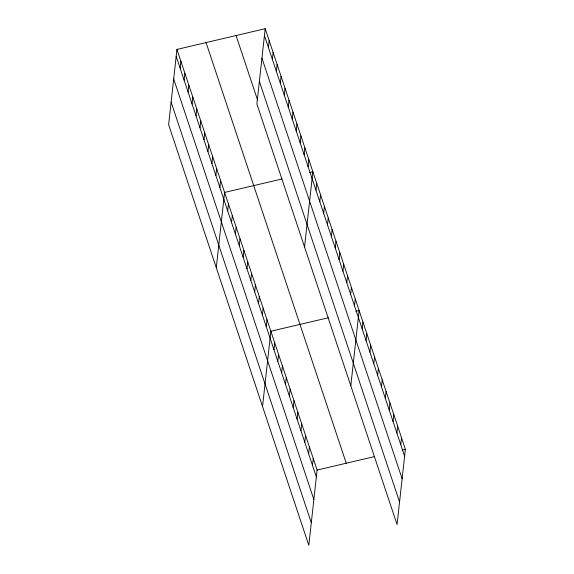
<?xml version="1.0" encoding="UTF-8"?>
<svg xmlns="http://www.w3.org/2000/svg" width="574" height="574" viewBox="0 0 574 574"><rect width="100%" height="100%" fill="white"/><g stroke="black" fill="none" stroke-linecap="round" stroke-linejoin="round"><path stroke-width="0.86" d="M176.935 49.421L168.627 124.666L308.812 545.3L317.113 470.056L176.935 49.421L265.188 28.7L405.373 449.334L397.065 524.579L256.887 103.944L265.188 28.7M180.143 68.234L180.903 61.339M184.118 80.152L184.878 73.257M188.085 92.07L188.846 85.174M192.06 103.987L192.821 97.092M196.028 115.905L196.789 109.01M200.003 127.823L200.764 120.935M203.978 139.74L204.739 132.852M207.946 151.658L208.706 144.77M211.921 163.576L212.681 156.688M215.889 175.493L216.649 168.605M219.864 187.411L220.624 180.523M216.29 267.678L224.592 192.441L282.064 178.945M227.691 210.895L228.452 204.007M231.544 222.468L232.305 215.573M235.397 234.034L236.158 227.139M239.258 245.6L240.018 238.712M243.111 257.166L243.871 250.278M268.402 47.506L269.163 40.618M246.964 268.732L247.724 261.844M272.37 59.423L273.138 52.535M250.816 280.306L251.577 273.411M276.345 71.348L277.106 64.453M254.677 291.872L255.437 284.977M280.32 83.266L281.081 76.371M258.53 303.438L259.29 296.55M284.288 95.184L285.048 88.288M262.383 315.004L263.143 308.116M288.263 107.101L289.023 100.206M266.243 326.57L267.003 319.682M292.231 119.019L292.991 112.124M262.548 406.492L270.856 331.248L328.321 317.759M296.206 130.937L296.966 124.041M273.949 349.709L274.709 342.814M300.173 142.854L300.941 135.959M277.802 361.276L278.562 354.388M304.148 154.772L304.909 147.877M281.662 372.842L282.422 365.954M308.123 166.69L308.884 159.802M285.515 384.408L286.275 377.52M304.55 246.956L312.852 171.719L309.616 172.473M289.368 395.981L290.128 389.086M315.944 190.173L316.712 183.285M293.228 407.547L293.988 400.652M319.804 201.739L320.565 194.851M297.081 419.113L297.841 412.225M323.657 213.313L324.418 206.418M300.934 430.679L301.694 423.791M327.51 224.879L328.271 217.984M304.787 442.245L305.547 435.357M331.37 236.445L332.131 229.557M308.647 453.812L309.408 446.924M335.223 248.011L335.984 241.123M312.5 465.385L313.261 458.49M339.076 259.577L339.837 252.689M342.936 271.15L343.697 264.255M346.789 282.717L347.55 275.821M350.642 294.283L351.403 287.395M354.495 305.849L355.256 298.961M350.807 385.764L359.116 310.527L355.88 311.287M362.208 328.981L362.969 322.093M366.061 340.554L366.822 333.659M369.921 352.12L370.682 345.225M373.774 363.686L374.535 356.798M377.627 375.252L378.388 368.365M381.48 386.819L382.241 379.931M385.341 398.392L386.101 391.497M389.194 409.958L389.954 403.063M393.046 421.524L393.807 414.636M396.907 433.09L397.667 426.202M400.76 444.656L401.52 437.768M317.113 470.056L374.585 456.567M402.137 450.095L405.373 449.334M264.427 35.588L404.613 456.23M261.938 58.146L402.123 478.781M259.376 81.386L399.561 502.02M236.065 35.538L257.511 99.898M206.059 42.584L346.244 463.218M176.175 56.317L316.353 476.951M173.678 78.868L313.863 499.502M171.117 102.107L311.302 522.742"/></g></svg>
